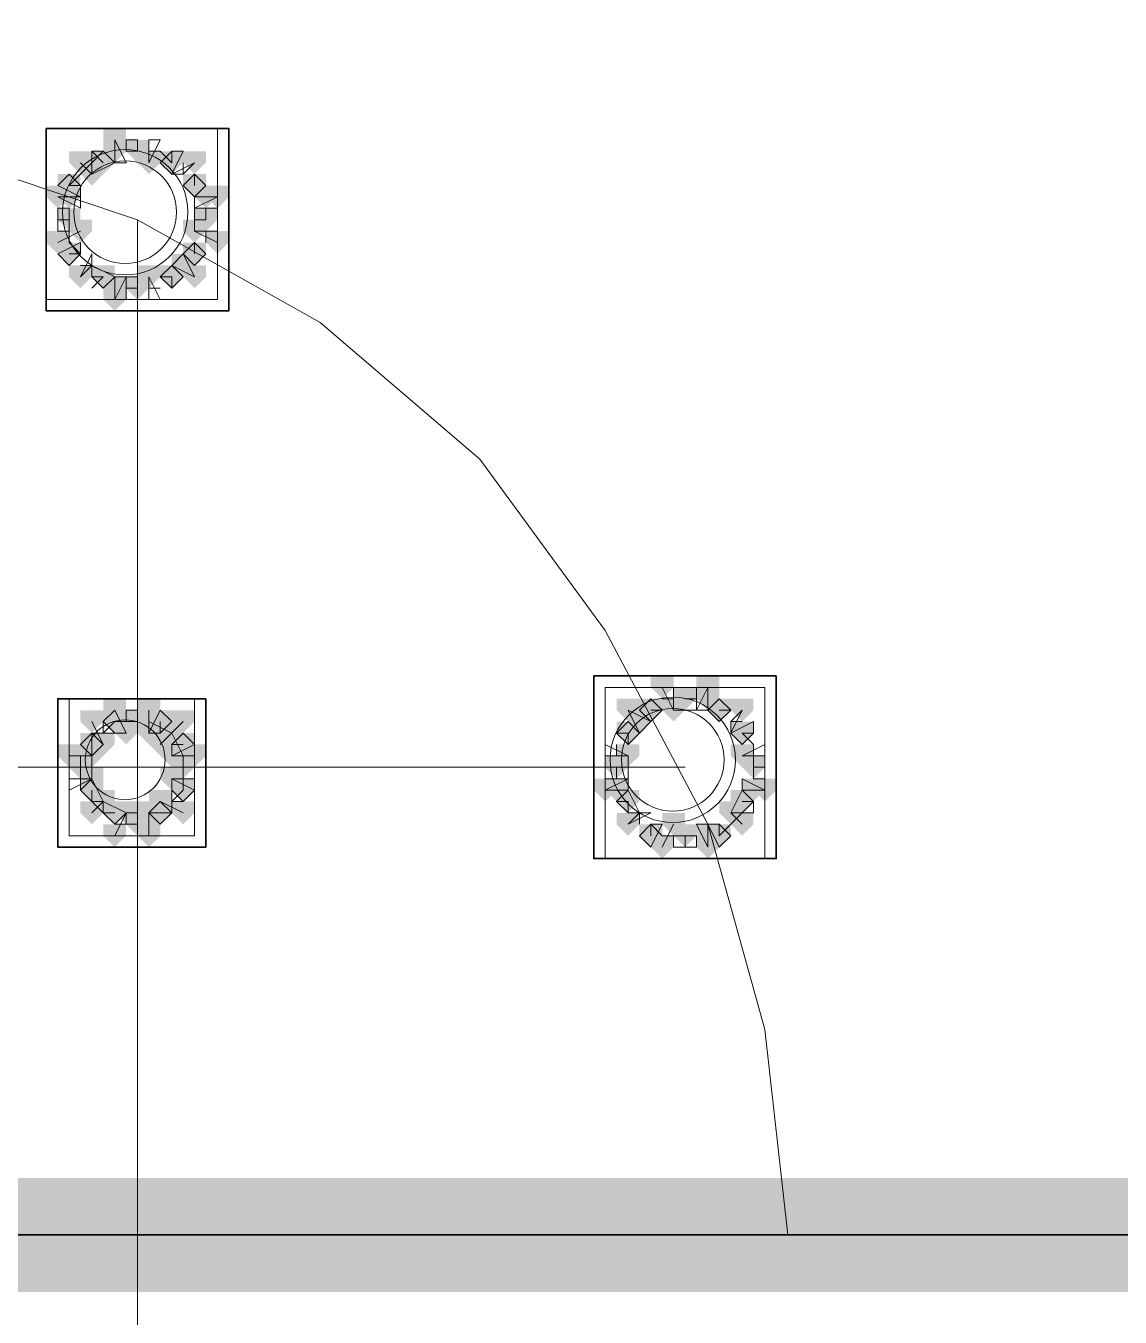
# Model space of a CAD drawing. Header units: millimetres. Extents: x 2315 to 4619, y 1334 to 1897.
# Drawn here: x 3753.95 to 3759.81, y 1541.26 to 1548.17 of the extents above; entities that cross this region are included whole.
import ezdxf

# ---------------------------------------------------------------- set-up
doc = ezdxf.new("R2010")
doc.units = ezdxf.units.MM
for name, color, linetype, true_color in [('PDF_10', 7, 'Continuous', 0x00b85c), ('PDF_AXIS', 7, 'Continuous', 0x00b85c), ('PDF_柱构件', 7, 'Continuous', 0x00b85c), ('PDF_转运站初步方案', 7, 'Continuous', 0x00b85c)]:
    doc.layers.add(name, color=color, linetype=linetype, true_color=true_color)
doc.layers.add('PDF_中心线层', color=1, linetype='Continuous')
doc.layers.add('PDF_粗实线层', color=7, linetype='Continuous')

msp = doc.modelspace()

# ---------------------------------------------------------------- hatches: boundary and pattern name
at = {"layer": 'PDF_10', "transparency": 33554559}
for points in [[(3754.544, 1547.5601), (3754.483, 1547.5601), (3754.483, 1547.499), (3754.544, 1547.4379), (3754.6051, 1547.499), (3754.6051, 1547.5601)], [(3754.544, 1547.5601), (3754.483, 1547.5601), (3754.483, 1547.499), (3754.544, 1547.4379), (3754.6051, 1547.499), (3754.6051, 1547.5601)], [(3754.3608, 1547.499), (3754.2997, 1547.499), (3754.2997, 1547.4379), (3754.3608, 1547.3768), (3754.4219, 1547.4379), (3754.4219, 1547.499)], [(3754.3608, 1547.499), (3754.2997, 1547.499), (3754.2997, 1547.4379), (3754.3608, 1547.3768), (3754.4219, 1547.4379), (3754.4219, 1547.499)], [(3754.7273, 1547.499), (3754.6662, 1547.499), (3754.6662, 1547.4379), (3754.7273, 1547.3768), (3754.7884, 1547.4379), (3754.7884, 1547.499)], [(3754.7273, 1547.499), (3754.6662, 1547.499), (3754.6662, 1547.4379), (3754.7273, 1547.3768), (3754.7884, 1547.4379), (3754.7884, 1547.499)], [(3754.1776, 1547.3768), (3754.1165, 1547.3768), (3754.1165, 1547.3157), (3754.1776, 1547.2547), (3754.2386, 1547.3157), (3754.2386, 1547.3768)], [(3754.1776, 1547.3768), (3754.1165, 1547.3768), (3754.1165, 1547.3157), (3754.1776, 1547.2547), (3754.2386, 1547.3157), (3754.2386, 1547.3768)], [(3754.8494, 1547.3768), (3754.7884, 1547.3768), (3754.7884, 1547.3157), (3754.8494, 1547.2547), (3754.9105, 1547.3157), (3754.9105, 1547.3768)], [(3754.8494, 1547.3768), (3754.7884, 1547.3768), (3754.7884, 1547.3157), (3754.8494, 1547.2547), (3754.9105, 1547.3157), (3754.9105, 1547.3768)], [(3754.8494, 1547.3768), (3754.7884, 1547.3768), (3754.7884, 1547.3157), (3754.8494, 1547.2547), (3754.9105, 1547.3157), (3754.9105, 1547.3768)], [(3754.1776, 1547.1936), (3754.1165, 1547.1936), (3754.1165, 1547.1325), (3754.1776, 1547.0714), (3754.2386, 1547.1325), (3754.2386, 1547.1936)], [(3754.1776, 1547.1936), (3754.1165, 1547.1936), (3754.1165, 1547.1325), (3754.1776, 1547.0714), (3754.2386, 1547.1325), (3754.2386, 1547.1936)], [(3754.9105, 1547.1936), (3754.8494, 1547.1936), (3754.8494, 1547.1325), (3754.9105, 1547.0714), (3754.9716, 1547.1325), (3754.9716, 1547.1936)], [(3754.9105, 1547.1936), (3754.8494, 1547.1936), (3754.8494, 1547.1325), (3754.9105, 1547.0714), (3754.9716, 1547.1325), (3754.9716, 1547.1936)], [(3754.1776, 1547.0103), (3754.1165, 1547.0103), (3754.1165, 1546.9493), (3754.1776, 1546.8882), (3754.2386, 1546.9493), (3754.2386, 1547.0103)], [(3754.1776, 1547.0103), (3754.1165, 1547.0103), (3754.1165, 1546.9493), (3754.1776, 1546.8882), (3754.2386, 1546.9493), (3754.2386, 1547.0103)], [(3754.8494, 1547.0103), (3754.7884, 1547.0103), (3754.7884, 1546.9493), (3754.8494, 1546.8882), (3754.9105, 1546.9493), (3754.9105, 1547.0103)], [(3754.8494, 1547.0103), (3754.7884, 1547.0103), (3754.7884, 1546.9493), (3754.8494, 1546.8882), (3754.9105, 1546.9493), (3754.9105, 1547.0103)], [(3754.8494, 1547.0103), (3754.7884, 1547.0103), (3754.7884, 1546.9493), (3754.8494, 1546.8882), (3754.9105, 1546.9493), (3754.9105, 1547.0103)], [(3754.3608, 1546.8882), (3754.2997, 1546.8882), (3754.2997, 1546.8271), (3754.3608, 1546.766), (3754.4219, 1546.8271), (3754.4219, 1546.8882)], [(3754.3608, 1546.8882), (3754.2997, 1546.8882), (3754.2997, 1546.8271), (3754.3608, 1546.766), (3754.4219, 1546.8271), (3754.4219, 1546.8882)], [(3754.7273, 1546.8882), (3754.6662, 1546.8882), (3754.6662, 1546.8271), (3754.7273, 1546.766), (3754.7884, 1546.8271), (3754.7884, 1546.8882)], [(3754.7273, 1546.8882), (3754.6662, 1546.8882), (3754.6662, 1546.8271), (3754.7273, 1546.766), (3754.7884, 1546.8271), (3754.7884, 1546.8882)], [(3754.544, 1546.8271), (3754.483, 1546.8271), (3754.483, 1546.766), (3754.544, 1546.7049), (3754.6051, 1546.766), (3754.6051, 1546.8271)], [(3754.544, 1546.8271), (3754.483, 1546.8271), (3754.483, 1546.766), (3754.544, 1546.7049), (3754.6051, 1546.766), (3754.6051, 1546.8271)], [(3754.544, 1546.8271), (3754.483, 1546.8271), (3754.483, 1546.766), (3754.544, 1546.7049), (3754.6051, 1546.766), (3754.6051, 1546.8271)], [(3757.4759, 1544.6282), (3757.4149, 1544.6282), (3757.4149, 1544.5671), (3757.4759, 1544.506), (3757.537, 1544.5671), (3757.537, 1544.6282)], [(3757.4759, 1544.6282), (3757.4149, 1544.6282), (3757.4149, 1544.5671), (3757.4759, 1544.506), (3757.537, 1544.5671), (3757.537, 1544.6282)], [(3757.4759, 1544.6282), (3757.4149, 1544.6282), (3757.4149, 1544.5671), (3757.4759, 1544.506), (3757.537, 1544.5671), (3757.537, 1544.6282)], [(3757.2927, 1544.5671), (3757.2316, 1544.5671), (3757.2316, 1544.506), (3757.2927, 1544.4449), (3757.3538, 1544.506), (3757.3538, 1544.5671)], [(3757.2927, 1544.5671), (3757.2316, 1544.5671), (3757.2316, 1544.506), (3757.2927, 1544.4449), (3757.3538, 1544.506), (3757.3538, 1544.5671)], [(3757.2927, 1544.5671), (3757.2316, 1544.5671), (3757.2316, 1544.506), (3757.2927, 1544.4449), (3757.3538, 1544.506), (3757.3538, 1544.5671)], [(3757.6592, 1544.5671), (3757.5981, 1544.5671), (3757.5981, 1544.506), (3757.6592, 1544.4449), (3757.7203, 1544.506), (3757.7203, 1544.5671)], [(3757.6592, 1544.5671), (3757.5981, 1544.5671), (3757.5981, 1544.506), (3757.6592, 1544.4449), (3757.7203, 1544.506), (3757.7203, 1544.5671)], [(3757.6592, 1544.5671), (3757.5981, 1544.5671), (3757.5981, 1544.506), (3757.6592, 1544.4449), (3757.7203, 1544.506), (3757.7203, 1544.5671)], [(3754.4219, 1544.506), (3754.3608, 1544.506), (3754.3608, 1544.4449), (3754.4219, 1544.3839), (3754.483, 1544.4449), (3754.483, 1544.506)], [(3754.4219, 1544.506), (3754.3608, 1544.506), (3754.3608, 1544.4449), (3754.4219, 1544.3839), (3754.483, 1544.4449), (3754.483, 1544.506)], [(3754.544, 1544.506), (3754.483, 1544.506), (3754.483, 1544.4449), (3754.544, 1544.3839), (3754.6051, 1544.4449), (3754.6051, 1544.506)], [(3754.544, 1544.506), (3754.483, 1544.506), (3754.483, 1544.4449), (3754.544, 1544.3839), (3754.6051, 1544.4449), (3754.6051, 1544.506)], [(3754.6662, 1544.506), (3754.6051, 1544.506), (3754.6051, 1544.4449), (3754.6662, 1544.3839), (3754.7273, 1544.4449), (3754.7273, 1544.506)], [(3754.6662, 1544.506), (3754.6051, 1544.506), (3754.6051, 1544.4449), (3754.6662, 1544.3839), (3754.7273, 1544.4449), (3754.7273, 1544.506)], [(3757.1705, 1544.4449), (3757.1094, 1544.4449), (3757.1094, 1544.3839), (3757.1705, 1544.3228), (3757.2316, 1544.3839), (3757.2316, 1544.4449)], [(3757.1705, 1544.4449), (3757.1094, 1544.4449), (3757.1094, 1544.3839), (3757.1705, 1544.3228), (3757.2316, 1544.3839), (3757.2316, 1544.4449)], [(3757.7813, 1544.4449), (3757.7203, 1544.4449), (3757.7203, 1544.3839), (3757.7813, 1544.3228), (3757.8424, 1544.3839), (3757.8424, 1544.4449)], [(3757.7813, 1544.4449), (3757.7203, 1544.4449), (3757.7203, 1544.3839), (3757.7813, 1544.3228), (3757.8424, 1544.3839), (3757.8424, 1544.4449)], [(3754.2997, 1544.3839), (3754.2386, 1544.3839), (3754.2386, 1544.3228), (3754.2997, 1544.2617), (3754.3608, 1544.3228), (3754.3608, 1544.3839)], [(3754.2997, 1544.3839), (3754.2386, 1544.3839), (3754.2386, 1544.3228), (3754.2997, 1544.2617), (3754.3608, 1544.3228), (3754.3608, 1544.3839)], [(3754.2997, 1544.3839), (3754.2386, 1544.3839), (3754.2386, 1544.3228), (3754.2997, 1544.2617), (3754.3608, 1544.3228), (3754.3608, 1544.3839)], [(3754.7884, 1544.3839), (3754.7273, 1544.3839), (3754.7273, 1544.3228), (3754.7884, 1544.2617), (3754.8494, 1544.3228), (3754.8494, 1544.3839)], [(3754.7884, 1544.3839), (3754.7273, 1544.3839), (3754.7273, 1544.3228), (3754.7884, 1544.2617), (3754.8494, 1544.3228), (3754.8494, 1544.3839)], [(3754.2386, 1544.2617), (3754.1776, 1544.2617), (3754.1776, 1544.2006), (3754.2386, 1544.1395), (3754.2997, 1544.2006), (3754.2997, 1544.2617)], [(3754.2386, 1544.2617), (3754.1776, 1544.2617), (3754.1776, 1544.2006), (3754.2386, 1544.1395), (3754.2997, 1544.2006), (3754.2997, 1544.2617)], [(3754.7884, 1544.2617), (3754.7273, 1544.2617), (3754.7273, 1544.2006), (3754.7884, 1544.1395), (3754.8494, 1544.2006), (3754.8494, 1544.2617)], [(3754.7884, 1544.2617), (3754.7273, 1544.2617), (3754.7273, 1544.2006), (3754.7884, 1544.1395), (3754.8494, 1544.2006), (3754.8494, 1544.2617)], [(3757.1094, 1544.2617), (3757.0484, 1544.2617), (3757.0484, 1544.2006), (3757.1094, 1544.1395), (3757.1705, 1544.2006), (3757.1705, 1544.2617)], [(3757.1094, 1544.2617), (3757.0484, 1544.2617), (3757.0484, 1544.2006), (3757.1094, 1544.1395), (3757.1705, 1544.2006), (3757.1705, 1544.2617)], [(3757.1094, 1544.2617), (3757.0484, 1544.2617), (3757.0484, 1544.2006), (3757.1094, 1544.1395), (3757.1705, 1544.2006), (3757.1705, 1544.2617)], [(3757.8424, 1544.2617), (3757.7813, 1544.2617), (3757.7813, 1544.2006), (3757.8424, 1544.1395), (3757.9035, 1544.2006), (3757.9035, 1544.2617)], [(3757.8424, 1544.2617), (3757.7813, 1544.2617), (3757.7813, 1544.2006), (3757.8424, 1544.1395), (3757.9035, 1544.2006), (3757.9035, 1544.2617)], [(3754.2997, 1544.1395), (3754.2386, 1544.1395), (3754.2386, 1544.0784), (3754.2997, 1544.0174), (3754.3608, 1544.0784), (3754.3608, 1544.1395)], [(3754.2997, 1544.1395), (3754.2386, 1544.1395), (3754.2386, 1544.0784), (3754.2997, 1544.0174), (3754.3608, 1544.0784), (3754.3608, 1544.1395)], [(3754.7884, 1544.1395), (3754.7273, 1544.1395), (3754.7273, 1544.0784), (3754.7884, 1544.0174), (3754.8494, 1544.0784), (3754.8494, 1544.1395)], [(3754.7884, 1544.1395), (3754.7273, 1544.1395), (3754.7273, 1544.0784), (3754.7884, 1544.0174), (3754.8494, 1544.0784), (3754.8494, 1544.1395)], [(3757.1705, 1544.0784), (3757.1094, 1544.0784), (3757.1094, 1544.0174), (3757.1705, 1543.9563), (3757.2316, 1544.0174), (3757.2316, 1544.0784)], [(3757.1705, 1544.0784), (3757.1094, 1544.0784), (3757.1094, 1544.0174), (3757.1705, 1543.9563), (3757.2316, 1544.0174), (3757.2316, 1544.0784)], [(3757.7813, 1544.0784), (3757.7203, 1544.0784), (3757.7203, 1544.0174), (3757.7813, 1543.9563), (3757.8424, 1544.0174), (3757.8424, 1544.0784)], [(3757.7813, 1544.0784), (3757.7203, 1544.0784), (3757.7203, 1544.0174), (3757.7813, 1543.9563), (3757.8424, 1544.0174), (3757.8424, 1544.0784)], [(3754.4219, 1544.0174), (3754.3608, 1544.0174), (3754.3608, 1543.9563), (3754.4219, 1543.8952), (3754.483, 1543.9563), (3754.483, 1544.0174)], [(3754.4219, 1544.0174), (3754.3608, 1544.0174), (3754.3608, 1543.9563), (3754.4219, 1543.8952), (3754.483, 1543.9563), (3754.483, 1544.0174)], [(3754.6662, 1544.0174), (3754.6051, 1544.0174), (3754.6051, 1543.9563), (3754.6662, 1543.8952), (3754.7273, 1543.9563), (3754.7273, 1544.0174)], [(3754.6662, 1544.0174), (3754.6051, 1544.0174), (3754.6051, 1543.9563), (3754.6662, 1543.8952), (3754.7273, 1543.9563), (3754.7273, 1544.0174)], [(3754.6662, 1544.0174), (3754.6051, 1544.0174), (3754.6051, 1543.9563), (3754.6662, 1543.8952), (3754.7273, 1543.9563), (3754.7273, 1544.0174)], [(3754.544, 1543.9563), (3754.483, 1543.9563), (3754.483, 1543.8952), (3754.544, 1543.8341), (3754.6051, 1543.8952), (3754.6051, 1543.9563)], [(3754.544, 1543.9563), (3754.483, 1543.9563), (3754.483, 1543.8952), (3754.544, 1543.8341), (3754.6051, 1543.8952), (3754.6051, 1543.9563)], [(3757.2927, 1543.8952), (3757.2316, 1543.8952), (3757.2316, 1543.8341), (3757.2927, 1543.773), (3757.3538, 1543.8341), (3757.3538, 1543.8952)], [(3757.2927, 1543.8952), (3757.2316, 1543.8952), (3757.2316, 1543.8341), (3757.2927, 1543.773), (3757.3538, 1543.8341), (3757.3538, 1543.8952)], [(3757.4759, 1543.8952), (3757.4149, 1543.8952), (3757.4149, 1543.8341), (3757.4759, 1543.773), (3757.537, 1543.8341), (3757.537, 1543.8952)], [(3757.4759, 1543.8952), (3757.4149, 1543.8952), (3757.4149, 1543.8341), (3757.4759, 1543.773), (3757.537, 1543.8341), (3757.537, 1543.8952)], [(3757.6592, 1543.8952), (3757.5981, 1543.8952), (3757.5981, 1543.8341), (3757.6592, 1543.773), (3757.7203, 1543.8341), (3757.7203, 1543.8952)], [(3757.6592, 1543.8952), (3757.5981, 1543.8952), (3757.5981, 1543.8341), (3757.6592, 1543.773), (3757.7203, 1543.8341), (3757.7203, 1543.8952)]]:
    msp.add_hatch(color=6, dxfattribs=at).paths.add_polyline_path(points)
at = {"layer": 'PDF_柱构件', "transparency": 33554559}
for points in [[(3754.4219, 1547.6211), (3754.3608, 1547.6211), (3754.3608, 1547.5601), (3754.4219, 1547.499), (3754.483, 1547.5601), (3754.483, 1547.6211)], [(3754.4219, 1547.5601), (3754.3608, 1547.5601), (3754.3608, 1547.499), (3754.4219, 1547.4379), (3754.483, 1547.499), (3754.483, 1547.5601)], [(3754.2386, 1547.499), (3754.1776, 1547.499), (3754.1776, 1547.4379), (3754.2386, 1547.3768), (3754.2997, 1547.4379), (3754.2997, 1547.499)], [(3754.2997, 1547.4379), (3754.2386, 1547.4379), (3754.2386, 1547.3768), (3754.2997, 1547.3157), (3754.3608, 1547.3768), (3754.3608, 1547.4379)], [(3754.6051, 1547.499), (3754.544, 1547.499), (3754.544, 1547.4379), (3754.6051, 1547.3768), (3754.6662, 1547.4379), (3754.6662, 1547.499)], [(3754.8494, 1547.499), (3754.7884, 1547.499), (3754.7884, 1547.4379), (3754.8494, 1547.3768), (3754.9105, 1547.4379), (3754.9105, 1547.499)], [(3754.1165, 1547.3157), (3754.0554, 1547.3157), (3754.0554, 1547.2547), (3754.1165, 1547.1936), (3754.1776, 1547.2547), (3754.1776, 1547.3157)], [(3754.1776, 1547.3157), (3754.1165, 1547.3157), (3754.1165, 1547.2547), (3754.1776, 1547.1936), (3754.2386, 1547.2547), (3754.2386, 1547.3157)], [(3754.9105, 1547.3157), (3754.8494, 1547.3157), (3754.8494, 1547.2547), (3754.9105, 1547.1936), (3754.9716, 1547.2547), (3754.9716, 1547.3157)], [(3754.9716, 1547.3157), (3754.9105, 1547.3157), (3754.9105, 1547.2547), (3754.9716, 1547.1936), (3755.0327, 1547.2547), (3755.0327, 1547.3157)], [(3754.2386, 1547.1325), (3754.1776, 1547.1325), (3754.1776, 1547.0714), (3754.2386, 1547.0103), (3754.2997, 1547.0714), (3754.2997, 1547.1325)], [(3754.8494, 1547.1325), (3754.7884, 1547.1325), (3754.7884, 1547.0714), (3754.8494, 1547.0103), (3754.9105, 1547.0714), (3754.9105, 1547.1325)], [(3754.1165, 1547.0714), (3754.0554, 1547.0714), (3754.0554, 1547.0103), (3754.1165, 1546.9493), (3754.1776, 1547.0103), (3754.1776, 1547.0714)], [(3754.9716, 1547.0714), (3754.9105, 1547.0714), (3754.9105, 1547.0103), (3754.9716, 1546.9493), (3755.0327, 1547.0103), (3755.0327, 1547.0714)], [(3754.2386, 1546.8882), (3754.1776, 1546.8882), (3754.1776, 1546.8271), (3754.2386, 1546.766), (3754.2997, 1546.8271), (3754.2997, 1546.8882)], [(3754.6051, 1546.8882), (3754.544, 1546.8882), (3754.544, 1546.8271), (3754.6051, 1546.766), (3754.6662, 1546.8271), (3754.6662, 1546.8882)], [(3754.7884, 1546.9493), (3754.7273, 1546.9493), (3754.7273, 1546.8882), (3754.7884, 1546.8271), (3754.8494, 1546.8882), (3754.8494, 1546.9493)], [(3754.8494, 1546.8882), (3754.7884, 1546.8882), (3754.7884, 1546.8271), (3754.8494, 1546.766), (3754.9105, 1546.8271), (3754.9105, 1546.8882)], [(3754.4219, 1546.8271), (3754.3608, 1546.8271), (3754.3608, 1546.766), (3754.4219, 1546.7049), (3754.483, 1546.766), (3754.483, 1546.8271)], [(3754.4219, 1546.766), (3754.3608, 1546.766), (3754.3608, 1546.7049), (3754.4219, 1546.6439), (3754.483, 1546.7049), (3754.483, 1546.766)], [(3757.3538, 1544.6893), (3757.2927, 1544.6893), (3757.2927, 1544.6282), (3757.3538, 1544.5671), (3757.4149, 1544.6282), (3757.4149, 1544.6893)], [(3757.5981, 1544.6893), (3757.537, 1544.6893), (3757.537, 1544.6282), (3757.5981, 1544.5671), (3757.6592, 1544.6282), (3757.6592, 1544.6893)], [(3757.5981, 1544.6282), (3757.537, 1544.6282), (3757.537, 1544.5671), (3757.5981, 1544.506), (3757.6592, 1544.5671), (3757.6592, 1544.6282)], [(3754.4219, 1544.5671), (3754.3608, 1544.5671), (3754.3608, 1544.506), (3754.4219, 1544.4449), (3754.483, 1544.506), (3754.483, 1544.5671)], [(3754.6051, 1544.5671), (3754.544, 1544.5671), (3754.544, 1544.506), (3754.6051, 1544.4449), (3754.6662, 1544.506), (3754.6662, 1544.5671)], [(3757.1705, 1544.5671), (3757.1094, 1544.5671), (3757.1094, 1544.506), (3757.1705, 1544.4449), (3757.2316, 1544.506), (3757.2316, 1544.5671)], [(3757.4149, 1544.5671), (3757.3538, 1544.5671), (3757.3538, 1544.506), (3757.4149, 1544.4449), (3757.4759, 1544.506), (3757.4759, 1544.5671)], [(3757.7813, 1544.5671), (3757.7203, 1544.5671), (3757.7203, 1544.506), (3757.7813, 1544.4449), (3757.8424, 1544.506), (3757.8424, 1544.5671)], [(3754.2997, 1544.506), (3754.2386, 1544.506), (3754.2386, 1544.4449), (3754.2997, 1544.3839), (3754.3608, 1544.4449), (3754.3608, 1544.506)], [(3754.6051, 1544.506), (3754.544, 1544.506), (3754.544, 1544.4449), (3754.6051, 1544.3839), (3754.6662, 1544.4449), (3754.6662, 1544.506)], [(3754.7884, 1544.506), (3754.7273, 1544.506), (3754.7273, 1544.4449), (3754.7884, 1544.3839), (3754.8494, 1544.4449), (3754.8494, 1544.506)], [(3757.2316, 1544.506), (3757.1705, 1544.506), (3757.1705, 1544.4449), (3757.2316, 1544.3839), (3757.2927, 1544.4449), (3757.2927, 1544.506)], [(3754.483, 1544.4449), (3754.4219, 1544.4449), (3754.4219, 1544.3839), (3754.483, 1544.3228), (3754.544, 1544.3839), (3754.544, 1544.4449)], [(3754.6051, 1544.4449), (3754.544, 1544.4449), (3754.544, 1544.3839), (3754.6051, 1544.3228), (3754.6662, 1544.3839), (3754.6662, 1544.4449)], [(3754.7273, 1544.4449), (3754.6662, 1544.4449), (3754.6662, 1544.3839), (3754.7273, 1544.3228), (3754.7884, 1544.3839), (3754.7884, 1544.4449)], [(3754.3608, 1544.3839), (3754.2997, 1544.3839), (3754.2997, 1544.3228), (3754.3608, 1544.2617), (3754.4219, 1544.3228), (3754.4219, 1544.3839)], [(3754.6662, 1544.3839), (3754.6051, 1544.3839), (3754.6051, 1544.3228), (3754.6662, 1544.2617), (3754.7273, 1544.3228), (3754.7273, 1544.3839)], [(3754.1776, 1544.3228), (3754.1165, 1544.3228), (3754.1165, 1544.2617), (3754.1776, 1544.2006), (3754.2386, 1544.2617), (3754.2386, 1544.3228)], [(3754.2386, 1544.3228), (3754.1776, 1544.3228), (3754.1776, 1544.2617), (3754.2386, 1544.2006), (3754.2997, 1544.2617), (3754.2997, 1544.3228)], [(3754.2997, 1544.3228), (3754.2386, 1544.3228), (3754.2386, 1544.2617), (3754.2997, 1544.2006), (3754.3608, 1544.2617), (3754.3608, 1544.3228)], [(3754.7273, 1544.3228), (3754.6662, 1544.3228), (3754.6662, 1544.2617), (3754.7273, 1544.2006), (3754.7884, 1544.2617), (3754.7884, 1544.3228)], [(3754.7884, 1544.3228), (3754.7273, 1544.3228), (3754.7273, 1544.2617), (3754.7884, 1544.2006), (3754.8494, 1544.2617), (3754.8494, 1544.3228)], [(3754.8494, 1544.3228), (3754.7884, 1544.3228), (3754.7884, 1544.2617), (3754.8494, 1544.2006), (3754.9105, 1544.2617), (3754.9105, 1544.3228)], [(3757.1705, 1544.3228), (3757.1094, 1544.3228), (3757.1094, 1544.2617), (3757.1705, 1544.2006), (3757.2316, 1544.2617), (3757.2316, 1544.3228)], [(3757.7813, 1544.3228), (3757.7203, 1544.3228), (3757.7203, 1544.2617), (3757.7813, 1544.2006), (3757.8424, 1544.2617), (3757.8424, 1544.3228)], [(3754.2997, 1544.2006), (3754.2386, 1544.2006), (3754.2386, 1544.1395), (3754.2997, 1544.0784), (3754.3608, 1544.1395), (3754.3608, 1544.2006)], [(3754.7273, 1544.2006), (3754.6662, 1544.2006), (3754.6662, 1544.1395), (3754.7273, 1544.0784), (3754.7884, 1544.1395), (3754.7884, 1544.2006)], [(3757.0484, 1544.1395), (3756.9873, 1544.1395), (3756.9873, 1544.0784), (3757.0484, 1544.0174), (3757.1094, 1544.0784), (3757.1094, 1544.1395)], [(3757.1094, 1544.1395), (3757.0484, 1544.1395), (3757.0484, 1544.0784), (3757.1094, 1544.0174), (3757.1705, 1544.0784), (3757.1705, 1544.1395)], [(3757.8424, 1544.1395), (3757.7813, 1544.1395), (3757.7813, 1544.0784), (3757.8424, 1544.0174), (3757.9035, 1544.0784), (3757.9035, 1544.1395)], [(3757.9035, 1544.1395), (3757.8424, 1544.1395), (3757.8424, 1544.0784), (3757.9035, 1544.0174), (3757.9646, 1544.0784), (3757.9646, 1544.1395)], [(3754.3608, 1544.0784), (3754.2997, 1544.0784), (3754.2997, 1544.0174), (3754.3608, 1543.9563), (3754.4219, 1544.0174), (3754.4219, 1544.0784)], [(3754.6662, 1544.0784), (3754.6051, 1544.0784), (3754.6051, 1544.0174), (3754.6662, 1543.9563), (3754.7273, 1544.0174), (3754.7273, 1544.0784)], [(3754.2997, 1544.0174), (3754.2386, 1544.0174), (3754.2386, 1543.9563), (3754.2997, 1543.8952), (3754.3608, 1543.9563), (3754.3608, 1544.0174)], [(3754.483, 1544.0174), (3754.4219, 1544.0174), (3754.4219, 1543.9563), (3754.483, 1543.8952), (3754.544, 1543.9563), (3754.544, 1544.0174)], [(3754.6051, 1544.0174), (3754.544, 1544.0174), (3754.544, 1543.9563), (3754.6051, 1543.8952), (3754.6662, 1543.9563), (3754.6662, 1544.0174)], [(3754.7884, 1544.0174), (3754.7273, 1544.0174), (3754.7273, 1543.9563), (3754.7884, 1543.8952), (3754.8494, 1543.9563), (3754.8494, 1544.0174)], [(3757.7203, 1544.0174), (3757.6592, 1544.0174), (3757.6592, 1543.9563), (3757.7203, 1543.8952), (3757.7813, 1543.9563), (3757.7813, 1544.0174)], [(3754.6051, 1543.9563), (3754.544, 1543.9563), (3754.544, 1543.8952), (3754.6051, 1543.8341), (3754.6662, 1543.8952), (3754.6662, 1543.9563)], [(3757.1705, 1543.9563), (3757.1094, 1543.9563), (3757.1094, 1543.8952), (3757.1705, 1543.8341), (3757.2316, 1543.8952), (3757.2316, 1543.9563)], [(3757.4149, 1543.9563), (3757.3538, 1543.9563), (3757.3538, 1543.8952), (3757.4149, 1543.8341), (3757.4759, 1543.8952), (3757.4759, 1543.9563)], [(3757.7813, 1543.9563), (3757.7203, 1543.9563), (3757.7203, 1543.8952), (3757.7813, 1543.8341), (3757.8424, 1543.8952), (3757.8424, 1543.9563)], [(3754.4219, 1543.8952), (3754.3608, 1543.8952), (3754.3608, 1543.8341), (3754.4219, 1543.773), (3754.483, 1543.8341), (3754.483, 1543.8952)], [(3754.6051, 1543.8952), (3754.544, 1543.8952), (3754.544, 1543.8341), (3754.6051, 1543.773), (3754.6662, 1543.8341), (3754.6662, 1543.8952)], [(3757.5981, 1543.8952), (3757.537, 1543.8952), (3757.537, 1543.8341), (3757.5981, 1543.773), (3757.6592, 1543.8341), (3757.6592, 1543.8952)], [(3757.3538, 1543.8341), (3757.2927, 1543.8341), (3757.2927, 1543.773), (3757.3538, 1543.712), (3757.4149, 1543.773), (3757.4149, 1543.8341)], [(3757.5981, 1543.8341), (3757.537, 1543.8341), (3757.537, 1543.773), (3757.5981, 1543.712), (3757.6592, 1543.773), (3757.6592, 1543.8341)]]:
    msp.add_hatch(color=6, dxfattribs=at).paths.add_polyline_path(points)
at = {"layer": 'PDF_粗实线层', "transparency": 33554559}
msp.add_hatch(color=256, dxfattribs=at).paths.add_polyline_path([(3766.3327, 1554.7066), (3765.7219, 1554.7066), (3765.7219, 1542.0017), (3710.3213, 1542.0017), (3710.3213, 1554.7066), (3709.7105, 1554.7066), (3709.7105, 1541.3909), (3766.3327, 1541.3909)])
at = {"layer": 'PDF_转运站初步方案', "transparency": 33554559}
for points in [[(3754.544, 1547.5601), (3754.483, 1547.5601), (3754.483, 1547.499), (3754.544, 1547.4379), (3754.6051, 1547.499), (3754.6051, 1547.5601)], [(3754.544, 1547.5601), (3754.483, 1547.5601), (3754.483, 1547.499), (3754.544, 1547.4379), (3754.6051, 1547.499), (3754.6051, 1547.5601)], [(3754.3608, 1547.499), (3754.2997, 1547.499), (3754.2997, 1547.4379), (3754.3608, 1547.3768), (3754.4219, 1547.4379), (3754.4219, 1547.499)], [(3754.3608, 1547.499), (3754.2997, 1547.499), (3754.2997, 1547.4379), (3754.3608, 1547.3768), (3754.4219, 1547.4379), (3754.4219, 1547.499)], [(3754.7273, 1547.499), (3754.6662, 1547.499), (3754.6662, 1547.4379), (3754.7273, 1547.3768), (3754.7884, 1547.4379), (3754.7884, 1547.499)], [(3754.7273, 1547.499), (3754.6662, 1547.499), (3754.6662, 1547.4379), (3754.7273, 1547.3768), (3754.7884, 1547.4379), (3754.7884, 1547.499)], [(3754.1776, 1547.3768), (3754.1165, 1547.3768), (3754.1165, 1547.3157), (3754.1776, 1547.2547), (3754.2386, 1547.3157), (3754.2386, 1547.3768)], [(3754.1776, 1547.3768), (3754.1165, 1547.3768), (3754.1165, 1547.3157), (3754.1776, 1547.2547), (3754.2386, 1547.3157), (3754.2386, 1547.3768)], [(3754.8494, 1547.3768), (3754.7884, 1547.3768), (3754.7884, 1547.3157), (3754.8494, 1547.2547), (3754.9105, 1547.3157), (3754.9105, 1547.3768)], [(3754.8494, 1547.3768), (3754.7884, 1547.3768), (3754.7884, 1547.3157), (3754.8494, 1547.2547), (3754.9105, 1547.3157), (3754.9105, 1547.3768)], [(3754.1776, 1547.1936), (3754.1165, 1547.1936), (3754.1165, 1547.1325), (3754.1776, 1547.0714), (3754.2386, 1547.1325), (3754.2386, 1547.1936)], [(3754.1776, 1547.1936), (3754.1165, 1547.1936), (3754.1165, 1547.1325), (3754.1776, 1547.0714), (3754.2386, 1547.1325), (3754.2386, 1547.1936)], [(3754.9105, 1547.1936), (3754.8494, 1547.1936), (3754.8494, 1547.1325), (3754.9105, 1547.0714), (3754.9716, 1547.1325), (3754.9716, 1547.1936)], [(3754.9105, 1547.1936), (3754.8494, 1547.1936), (3754.8494, 1547.1325), (3754.9105, 1547.0714), (3754.9716, 1547.1325), (3754.9716, 1547.1936)], [(3754.1776, 1547.0103), (3754.1165, 1547.0103), (3754.1165, 1546.9493), (3754.1776, 1546.8882), (3754.2386, 1546.9493), (3754.2386, 1547.0103)], [(3754.1776, 1547.0103), (3754.1165, 1547.0103), (3754.1165, 1546.9493), (3754.1776, 1546.8882), (3754.2386, 1546.9493), (3754.2386, 1547.0103)], [(3754.8494, 1547.0103), (3754.7884, 1547.0103), (3754.7884, 1546.9493), (3754.8494, 1546.8882), (3754.9105, 1546.9493), (3754.9105, 1547.0103)], [(3754.8494, 1547.0103), (3754.7884, 1547.0103), (3754.7884, 1546.9493), (3754.8494, 1546.8882), (3754.9105, 1546.9493), (3754.9105, 1547.0103)], [(3754.3608, 1546.8882), (3754.2997, 1546.8882), (3754.2997, 1546.8271), (3754.3608, 1546.766), (3754.4219, 1546.8271), (3754.4219, 1546.8882)], [(3754.3608, 1546.8882), (3754.2997, 1546.8882), (3754.2997, 1546.8271), (3754.3608, 1546.766), (3754.4219, 1546.8271), (3754.4219, 1546.8882)], [(3754.7273, 1546.8882), (3754.6662, 1546.8882), (3754.6662, 1546.8271), (3754.7273, 1546.766), (3754.7884, 1546.8271), (3754.7884, 1546.8882)], [(3754.7273, 1546.8882), (3754.6662, 1546.8882), (3754.6662, 1546.8271), (3754.7273, 1546.766), (3754.7884, 1546.8271), (3754.7884, 1546.8882)], [(3754.544, 1546.8271), (3754.483, 1546.8271), (3754.483, 1546.766), (3754.544, 1546.7049), (3754.6051, 1546.766), (3754.6051, 1546.8271)], [(3754.544, 1546.8271), (3754.483, 1546.8271), (3754.483, 1546.766), (3754.544, 1546.7049), (3754.6051, 1546.766), (3754.6051, 1546.8271)], [(3757.4759, 1544.6282), (3757.4149, 1544.6282), (3757.4149, 1544.5671), (3757.4759, 1544.506), (3757.537, 1544.5671), (3757.537, 1544.6282)], [(3757.4759, 1544.6282), (3757.4149, 1544.6282), (3757.4149, 1544.5671), (3757.4759, 1544.506), (3757.537, 1544.5671), (3757.537, 1544.6282)], [(3757.2927, 1544.5671), (3757.2316, 1544.5671), (3757.2316, 1544.506), (3757.2927, 1544.4449), (3757.3538, 1544.506), (3757.3538, 1544.5671)], [(3757.2927, 1544.5671), (3757.2316, 1544.5671), (3757.2316, 1544.506), (3757.2927, 1544.4449), (3757.3538, 1544.506), (3757.3538, 1544.5671)], [(3757.6592, 1544.5671), (3757.5981, 1544.5671), (3757.5981, 1544.506), (3757.6592, 1544.4449), (3757.7203, 1544.506), (3757.7203, 1544.5671)], [(3757.6592, 1544.5671), (3757.5981, 1544.5671), (3757.5981, 1544.506), (3757.6592, 1544.4449), (3757.7203, 1544.506), (3757.7203, 1544.5671)], [(3754.4219, 1544.506), (3754.3608, 1544.506), (3754.3608, 1544.4449), (3754.4219, 1544.3839), (3754.483, 1544.4449), (3754.483, 1544.506)], [(3754.4219, 1544.506), (3754.3608, 1544.506), (3754.3608, 1544.4449), (3754.4219, 1544.3839), (3754.483, 1544.4449), (3754.483, 1544.506)], [(3754.544, 1544.506), (3754.483, 1544.506), (3754.483, 1544.4449), (3754.544, 1544.3839), (3754.6051, 1544.4449), (3754.6051, 1544.506)], [(3754.544, 1544.506), (3754.483, 1544.506), (3754.483, 1544.4449), (3754.544, 1544.3839), (3754.6051, 1544.4449), (3754.6051, 1544.506)], [(3754.6662, 1544.506), (3754.6051, 1544.506), (3754.6051, 1544.4449), (3754.6662, 1544.3839), (3754.7273, 1544.4449), (3754.7273, 1544.506)], [(3754.6662, 1544.506), (3754.6051, 1544.506), (3754.6051, 1544.4449), (3754.6662, 1544.3839), (3754.7273, 1544.4449), (3754.7273, 1544.506)], [(3757.1705, 1544.4449), (3757.1094, 1544.4449), (3757.1094, 1544.3839), (3757.1705, 1544.3228), (3757.2316, 1544.3839), (3757.2316, 1544.4449)], [(3757.1705, 1544.4449), (3757.1094, 1544.4449), (3757.1094, 1544.3839), (3757.1705, 1544.3228), (3757.2316, 1544.3839), (3757.2316, 1544.4449)], [(3757.7813, 1544.4449), (3757.7203, 1544.4449), (3757.7203, 1544.3839), (3757.7813, 1544.3228), (3757.8424, 1544.3839), (3757.8424, 1544.4449)], [(3757.7813, 1544.4449), (3757.7203, 1544.4449), (3757.7203, 1544.3839), (3757.7813, 1544.3228), (3757.8424, 1544.3839), (3757.8424, 1544.4449)], [(3754.2997, 1544.3839), (3754.2386, 1544.3839), (3754.2386, 1544.3228), (3754.2997, 1544.2617), (3754.3608, 1544.3228), (3754.3608, 1544.3839)], [(3754.2997, 1544.3839), (3754.2386, 1544.3839), (3754.2386, 1544.3228), (3754.2997, 1544.2617), (3754.3608, 1544.3228), (3754.3608, 1544.3839)], [(3754.7884, 1544.3839), (3754.7273, 1544.3839), (3754.7273, 1544.3228), (3754.7884, 1544.2617), (3754.8494, 1544.3228), (3754.8494, 1544.3839)], [(3754.7884, 1544.3839), (3754.7273, 1544.3839), (3754.7273, 1544.3228), (3754.7884, 1544.2617), (3754.8494, 1544.3228), (3754.8494, 1544.3839)], [(3754.2386, 1544.2617), (3754.1776, 1544.2617), (3754.1776, 1544.2006), (3754.2386, 1544.1395), (3754.2997, 1544.2006), (3754.2997, 1544.2617)], [(3754.2386, 1544.2617), (3754.1776, 1544.2617), (3754.1776, 1544.2006), (3754.2386, 1544.1395), (3754.2997, 1544.2006), (3754.2997, 1544.2617)], [(3754.7884, 1544.2617), (3754.7273, 1544.2617), (3754.7273, 1544.2006), (3754.7884, 1544.1395), (3754.8494, 1544.2006), (3754.8494, 1544.2617)], [(3754.7884, 1544.2617), (3754.7273, 1544.2617), (3754.7273, 1544.2006), (3754.7884, 1544.1395), (3754.8494, 1544.2006), (3754.8494, 1544.2617)], [(3757.1094, 1544.2617), (3757.0484, 1544.2617), (3757.0484, 1544.2006), (3757.1094, 1544.1395), (3757.1705, 1544.2006), (3757.1705, 1544.2617)], [(3757.1094, 1544.2617), (3757.0484, 1544.2617), (3757.0484, 1544.2006), (3757.1094, 1544.1395), (3757.1705, 1544.2006), (3757.1705, 1544.2617)], [(3757.8424, 1544.2617), (3757.7813, 1544.2617), (3757.7813, 1544.2006), (3757.8424, 1544.1395), (3757.9035, 1544.2006), (3757.9035, 1544.2617)], [(3757.8424, 1544.2617), (3757.7813, 1544.2617), (3757.7813, 1544.2006), (3757.8424, 1544.1395), (3757.9035, 1544.2006), (3757.9035, 1544.2617)], [(3754.2997, 1544.1395), (3754.2386, 1544.1395), (3754.2386, 1544.0784), (3754.2997, 1544.0174), (3754.3608, 1544.0784), (3754.3608, 1544.1395)], [(3754.2997, 1544.1395), (3754.2386, 1544.1395), (3754.2386, 1544.0784), (3754.2997, 1544.0174), (3754.3608, 1544.0784), (3754.3608, 1544.1395)], [(3754.7884, 1544.1395), (3754.7273, 1544.1395), (3754.7273, 1544.0784), (3754.7884, 1544.0174), (3754.8494, 1544.0784), (3754.8494, 1544.1395)], [(3754.7884, 1544.1395), (3754.7273, 1544.1395), (3754.7273, 1544.0784), (3754.7884, 1544.0174), (3754.8494, 1544.0784), (3754.8494, 1544.1395)], [(3757.1705, 1544.0784), (3757.1094, 1544.0784), (3757.1094, 1544.0174), (3757.1705, 1543.9563), (3757.2316, 1544.0174), (3757.2316, 1544.0784)], [(3757.1705, 1544.0784), (3757.1094, 1544.0784), (3757.1094, 1544.0174), (3757.1705, 1543.9563), (3757.2316, 1544.0174), (3757.2316, 1544.0784)], [(3757.7813, 1544.0784), (3757.7203, 1544.0784), (3757.7203, 1544.0174), (3757.7813, 1543.9563), (3757.8424, 1544.0174), (3757.8424, 1544.0784)], [(3757.7813, 1544.0784), (3757.7203, 1544.0784), (3757.7203, 1544.0174), (3757.7813, 1543.9563), (3757.8424, 1544.0174), (3757.8424, 1544.0784)], [(3754.4219, 1544.0174), (3754.3608, 1544.0174), (3754.3608, 1543.9563), (3754.4219, 1543.8952), (3754.483, 1543.9563), (3754.483, 1544.0174)], [(3754.4219, 1544.0174), (3754.3608, 1544.0174), (3754.3608, 1543.9563), (3754.4219, 1543.8952), (3754.483, 1543.9563), (3754.483, 1544.0174)], [(3754.6662, 1544.0174), (3754.6051, 1544.0174), (3754.6051, 1543.9563), (3754.6662, 1543.8952), (3754.7273, 1543.9563), (3754.7273, 1544.0174)], [(3754.6662, 1544.0174), (3754.6051, 1544.0174), (3754.6051, 1543.9563), (3754.6662, 1543.8952), (3754.7273, 1543.9563), (3754.7273, 1544.0174)], [(3754.544, 1543.9563), (3754.483, 1543.9563), (3754.483, 1543.8952), (3754.544, 1543.8341), (3754.6051, 1543.8952), (3754.6051, 1543.9563)], [(3754.544, 1543.9563), (3754.483, 1543.9563), (3754.483, 1543.8952), (3754.544, 1543.8341), (3754.6051, 1543.8952), (3754.6051, 1543.9563)], [(3757.2927, 1543.8952), (3757.2316, 1543.8952), (3757.2316, 1543.8341), (3757.2927, 1543.773), (3757.3538, 1543.8341), (3757.3538, 1543.8952)], [(3757.2927, 1543.8952), (3757.2316, 1543.8952), (3757.2316, 1543.8341), (3757.2927, 1543.773), (3757.3538, 1543.8341), (3757.3538, 1543.8952)], [(3757.4759, 1543.8952), (3757.4149, 1543.8952), (3757.4149, 1543.8341), (3757.4759, 1543.773), (3757.537, 1543.8341), (3757.537, 1543.8952)], [(3757.4759, 1543.8952), (3757.4149, 1543.8952), (3757.4149, 1543.8341), (3757.4759, 1543.773), (3757.537, 1543.8341), (3757.537, 1543.8952)], [(3757.6592, 1543.8952), (3757.5981, 1543.8952), (3757.5981, 1543.8341), (3757.6592, 1543.773), (3757.7203, 1543.8341), (3757.7203, 1543.8952)], [(3757.6592, 1543.8952), (3757.5981, 1543.8952), (3757.5981, 1543.8341), (3757.6592, 1543.773), (3757.7203, 1543.8341), (3757.7203, 1543.8952)]]:
    msp.add_hatch(color=6, dxfattribs=at).paths.add_polyline_path(points)

# ---------------------------------------------------------------- linework, layer by layer
at = {"layer": 'PDF_10', "color": 6, "lineweight": 18}
for points in [[(3754.483, 1547.499), (3754.544, 1547.499), (3754.544, 1547.5601)], [(3754.2997, 1547.4379), (3754.3608, 1547.499)], [(3754.3608, 1547.4379), (3754.2997, 1547.499)], [(3754.6662, 1547.499), (3754.7273, 1547.4379), (3754.7273, 1547.499)], [(3754.2386, 1547.3157), (3754.1776, 1547.3157), (3754.2386, 1547.3768)], [(3754.8494, 1547.3768), (3754.8494, 1547.3157)], [(3754.1165, 1547.1325), (3754.1776, 1547.1325), (3754.1776, 1547.1936)], [(3754.9105, 1547.1936), (3754.9105, 1547.1325), (3754.8494, 1547.1325)], [(3754.1776, 1546.9493), (3754.2386, 1546.9493), (3754.1776, 1547.0103)], [(3754.8494, 1547.0103), (3754.8494, 1546.9493)], [(3754.2997, 1546.766), (3754.3608, 1546.8271), (3754.2997, 1546.8271)], [(3754.7273, 1546.766), (3754.7273, 1546.8271), (3754.6662, 1546.8271)], [(3754.544, 1546.766), (3754.483, 1546.766)], [(3757.537, 1544.5671), (3757.4759, 1544.5671)], [(3754.544, 1544.506), (3754.544, 1544.4449), (3754.483, 1544.4449)], [(3757.3538, 1544.506), (3757.2927, 1544.506)], [(3757.7203, 1544.506), (3757.6592, 1544.506)], [(3754.4219, 1544.4449), (3754.3608, 1544.3839)], [(3754.4219, 1544.3839), (3754.3608, 1544.4449)], [(3754.7884, 1544.2617), (3754.7273, 1544.3839), (3754.6051, 1544.4449)], [(3754.6662, 1544.3839), (3754.6662, 1544.4449)], [(3754.2997, 1544.3839), (3754.2997, 1544.2617)], [(3757.1094, 1544.3839), (3757.1705, 1544.3839), (3757.1705, 1544.3228)], [(3757.8424, 1544.3228), (3757.7813, 1544.3839), (3757.8424, 1544.3839)], [(3754.7273, 1544.3228), (3754.7884, 1544.3228)], [(3754.2997, 1544.2006), (3754.2386, 1544.2006), (3754.2386, 1544.1395)], [(3754.7884, 1544.1395), (3754.7884, 1544.2006), (3754.8494, 1544.2006)], [(3757.1094, 1544.2006), (3757.1094, 1544.1395)], [(3757.8424, 1544.1395), (3757.8424, 1544.2006), (3757.9035, 1544.2006)], [(3754.2997, 1544.0174), (3754.2997, 1544.0784), (3754.2997, 1544.0174)], [(3754.7273, 1544.0174), (3754.7884, 1544.0784)], [(3754.7273, 1544.0784), (3754.7884, 1544.0174)], [(3757.1094, 1544.0174), (3757.1705, 1544.0174), (3757.1705, 1543.9563)], [(3757.7813, 1543.9563), (3757.8424, 1544.0174), (3757.7813, 1544.0174)], [(3754.3608, 1543.9563), (3754.4219, 1543.9563), (3754.3608, 1543.9563)], [(3754.483, 1543.8952), (3754.544, 1543.8952), (3754.544, 1543.9563)], [(3754.6051, 1543.9563), (3754.7273, 1543.9563)], [(3757.2927, 1543.8341), (3757.2927, 1543.8952), (3757.3538, 1543.8341)], [(3757.6592, 1543.8952), (3757.6592, 1543.8341), (3757.7203, 1543.8952)], [(3757.4759, 1543.773), (3757.4759, 1543.8341), (3757.537, 1543.8341)]]:
    msp.add_lwpolyline(points, dxfattribs=at)
at = {"layer": 'PDF_AXIS', "color": 6, "lineweight": 18}
for points in [[(3754.0554, 1547.6211), (3754.0554, 1546.7049), (3754.9716, 1546.7049), (3754.9716, 1547.6211)], [(3757.9035, 1544.6282), (3757.9035, 1543.712), (3757.0484, 1543.712), (3757.0484, 1544.6282)], [(3754.8494, 1544.5671), (3754.8494, 1543.8341), (3754.1776, 1543.8341), (3754.1776, 1544.5671)]]:
    msp.add_lwpolyline(points, close=True, dxfattribs=at)
at = {"layer": 'PDF_中心线层', "color": 6, "lineweight": 18}
for points in [[(3758.0257, 1541.6963), (3757.9035, 1542.7957), (3757.5981, 1543.8952), (3757.0484, 1544.9336), (3756.3765, 1545.8498), (3755.5213, 1546.5828), (3754.544, 1547.1325), (3753.4446, 1547.499), (3752.3451, 1547.6822), (3751.1846, 1547.6211), (3750.0851, 1547.3768), (3749.0467, 1546.8882), (3748.9857, 1546.8882)], [(3754.544, 1547.1325), (3754.544, 1536.2601)], [(3746.6035, 1544.2006), (3757.4759, 1544.2006)], [(3758.0257, 1541.6963), (3746.0538, 1541.6963), (3758.0257, 1541.6963)]]:
    msp.add_lwpolyline(points, dxfattribs=at)
at = {"layer": 'PDF_柱构件', "color": 6, "lineweight": 18}
for points in [[(3754.4219, 1547.5601), (3754.4219, 1547.4379), (3754.483, 1547.4379)], [(3754.483, 1547.499), (3754.544, 1547.499), (3754.544, 1547.5601), (3754.483, 1547.5601)], [(3754.6051, 1547.5601), (3754.6051, 1547.4379), (3754.6662, 1547.5601)], [(3754.2386, 1547.4379), (3754.2997, 1547.3768)], [(3754.2997, 1547.3768), (3754.4219, 1547.4379), (3754.3608, 1547.499), (3754.2997, 1547.499)], [(3754.6662, 1547.4379), (3754.7273, 1547.3768), (3754.7884, 1547.499), (3754.7273, 1547.499)], [(3754.8494, 1547.4379), (3754.7273, 1547.3768), (3754.7884, 1547.3768)], [(3754.2386, 1547.2547), (3754.2386, 1547.3157), (3754.1776, 1547.3768), (3754.1165, 1547.3157)], [(3754.7884, 1547.3157), (3754.8494, 1547.2547), (3754.9105, 1547.3157), (3754.8494, 1547.3768)], [(3754.1165, 1547.2547), (3754.2386, 1547.1936), (3754.2386, 1547.2547)], [(3754.9716, 1547.2547), (3754.8494, 1547.2547), (3754.8494, 1547.1936)], [(3754.1776, 1547.0714), (3754.1776, 1547.1936), (3754.1165, 1547.1936), (3754.1165, 1547.0714)], [(3754.8494, 1547.1936), (3754.8494, 1547.0714), (3754.9716, 1547.0714), (3754.9716, 1547.1936)], [(3754.1165, 1547.0103), (3754.2386, 1547.0714)], [(3754.9716, 1547.0103), (3754.8494, 1547.0714)], [(3754.2386, 1546.9493), (3754.2386, 1547.0103), (3754.1165, 1546.9493), (3754.1776, 1546.8882)], [(3754.8494, 1547.0103), (3754.7884, 1546.9493), (3754.8494, 1546.8882), (3754.9105, 1546.9493)], [(3754.2386, 1546.8271), (3754.2997, 1546.8882), (3754.2997, 1546.9493)], [(3754.4219, 1546.8271), (3754.2997, 1546.8882), (3754.2997, 1546.8271), (3754.3608, 1546.766)], [(3754.7273, 1546.8882), (3754.6662, 1546.8271), (3754.7273, 1546.766), (3754.7884, 1546.8271)], [(3754.8494, 1546.8271), (3754.7884, 1546.9493), (3754.7273, 1546.8882)], [(3754.4219, 1546.7049), (3754.483, 1546.8271), (3754.4219, 1546.8271)], [(3754.544, 1546.8271), (3754.483, 1546.8271), (3754.483, 1546.7049), (3754.544, 1546.7049)], [(3754.6662, 1546.7049), (3754.6051, 1546.8271), (3754.6051, 1546.7049)], [(3757.3538, 1544.6282), (3757.4149, 1544.506)], [(3757.537, 1544.506), (3757.4149, 1544.506), (3757.4149, 1544.6282), (3757.537, 1544.6282)], [(3757.5981, 1544.6282), (3757.5981, 1544.506), (3757.537, 1544.506)], [(3757.3538, 1544.506), (3757.2927, 1544.4449), (3757.2316, 1544.506), (3757.2927, 1544.5671)], [(3757.6592, 1544.4449), (3757.5981, 1544.506), (3757.6592, 1544.5671), (3757.7203, 1544.506)], [(3754.483, 1544.3839), (3754.3608, 1544.3839), (3754.3608, 1544.4449), (3754.4219, 1544.506)], [(3754.4219, 1544.506), (3754.483, 1544.3839)], [(3754.544, 1544.4449), (3754.483, 1544.4449), (3754.483, 1544.506), (3754.544, 1544.506)], [(3754.6051, 1544.506), (3754.6051, 1544.3839)], [(3754.6662, 1544.3839), (3754.6051, 1544.3839), (3754.6662, 1544.506), (3754.7273, 1544.4449)], [(3757.1705, 1544.506), (3757.2927, 1544.4449), (3757.2316, 1544.3839)], [(3757.7813, 1544.506), (3757.7203, 1544.3839), (3757.7203, 1544.4449)], [(3754.2997, 1544.4449), (3754.3608, 1544.3228)], [(3754.7884, 1544.4449), (3754.6662, 1544.3228)], [(3757.2316, 1544.3839), (3757.1705, 1544.3228), (3757.1094, 1544.3839), (3757.1705, 1544.4449)], [(3757.7813, 1544.3228), (3757.7203, 1544.3839), (3757.8424, 1544.4449), (3757.8424, 1544.3839)], [(3754.3608, 1544.3228), (3754.2997, 1544.2617), (3754.2386, 1544.3228), (3754.2997, 1544.3839)], [(3754.7273, 1544.2617), (3754.7273, 1544.3228), (3754.7884, 1544.3839), (3754.8494, 1544.3228)], [(3754.1776, 1544.2617), (3754.2997, 1544.2617)], [(3754.2997, 1544.2617), (3754.2997, 1544.1395), (3754.2386, 1544.1395), (3754.2386, 1544.2617)], [(3754.8494, 1544.2617), (3754.7273, 1544.2617)], [(3754.7884, 1544.1395), (3754.7884, 1544.2617), (3754.8494, 1544.2617), (3754.8494, 1544.1395)], [(3757.0484, 1544.3228), (3757.1705, 1544.2617), (3757.0484, 1544.2617)], [(3757.1705, 1544.2617), (3757.1705, 1544.1395), (3757.0484, 1544.1395), (3757.0484, 1544.2617)], [(3757.9035, 1544.2617), (3757.7813, 1544.2617), (3757.9035, 1544.3228)], [(3757.8424, 1544.1395), (3757.8424, 1544.2617), (3757.9035, 1544.2617), (3757.9035, 1544.1395)], [(3754.1776, 1544.1395), (3754.2997, 1544.1395), (3754.1776, 1544.0784)], [(3754.2997, 1544.1395), (3754.3608, 1544.0174), (3754.2997, 1544.0174), (3754.2386, 1544.0784)], [(3754.8494, 1544.0784), (3754.7273, 1544.1395), (3754.8494, 1544.1395)], [(3754.7273, 1544.0174), (3754.7273, 1544.1395), (3754.8494, 1544.0784), (3754.7884, 1544.0174)], [(3757.0484, 1544.0784), (3757.1705, 1544.1395), (3757.1705, 1544.0784)], [(3757.9035, 1544.0784), (3757.7813, 1544.0784), (3757.7813, 1544.1395)], [(3757.1705, 1544.0784), (3757.2316, 1543.9563), (3757.1705, 1543.9563), (3757.1094, 1544.0174)], [(3757.7203, 1543.9563), (3757.7813, 1544.0784), (3757.8424, 1544.0174), (3757.8424, 1543.9563)], [(3754.2997, 1543.9563), (3754.3608, 1544.0174)], [(3754.3608, 1544.0174), (3754.483, 1543.9563), (3754.4219, 1543.8952), (3754.3608, 1543.9563)], [(3754.6051, 1543.9563), (3754.6662, 1544.0174), (3754.7273, 1543.9563), (3754.6662, 1543.8952)], [(3754.7884, 1543.9563), (3754.6662, 1544.0174)], [(3754.4219, 1543.8341), (3754.483, 1543.9563)], [(3754.483, 1543.9563), (3754.544, 1543.9563), (3754.544, 1543.8952), (3754.483, 1543.8952)], [(3754.6051, 1543.8341), (3754.6051, 1543.9563)], [(3757.1705, 1543.8952), (3757.2316, 1543.9563), (3757.2927, 1543.9563)], [(3757.7813, 1543.8952), (3757.7203, 1543.9563)], [(3757.2927, 1543.8952), (3757.3538, 1543.8952), (3757.2927, 1543.773), (3757.2316, 1543.8341)], [(3757.3538, 1543.773), (3757.4149, 1543.8952)], [(3757.5981, 1543.773), (3757.537, 1543.8952), (3757.5981, 1543.8952)], [(3757.5981, 1543.8952), (3757.6592, 1543.8952), (3757.7203, 1543.8341), (3757.6592, 1543.773)], [(3757.4149, 1543.8341), (3757.537, 1543.8341), (3757.537, 1543.773), (3757.4149, 1543.773)]]:
    msp.add_lwpolyline(points, close=True, dxfattribs=at)
for points in [[(3754.2386, 1547.3768), (3754.2997, 1547.4379)], [(3754.6051, 1547.499), (3754.6662, 1547.499)], [(3754.7884, 1547.4379), (3754.7884, 1547.3768)], [(3754.1776, 1547.0103), (3754.1776, 1547.0714)], [(3754.9105, 1547.0714), (3754.9105, 1547.0103)], [(3754.2997, 1546.8882), (3754.2386, 1546.8882)], [(3754.6662, 1546.766), (3754.6051, 1546.766)], [(3757.4149, 1544.5671), (3757.3538, 1544.5671)], [(3754.483, 1544.4449), (3754.4219, 1544.4449)], [(3757.7813, 1544.4449), (3757.7203, 1544.4449)], [(3754.3608, 1544.3839), (3754.2997, 1544.3839)], [(3757.1094, 1544.3228), (3757.1094, 1544.2617)], [(3757.8424, 1544.2617), (3757.8424, 1544.3228)], [(3754.2386, 1544.1395), (3754.2386, 1544.0784)], [(3754.7884, 1544.0784), (3754.7884, 1544.1395)], [(3754.2997, 1544.0174), (3754.3608, 1543.9563)], [(3754.7273, 1543.9563), (3754.7273, 1544.0174)], [(3757.2316, 1543.9563), (3757.2316, 1543.8952)], [(3757.7203, 1543.8952), (3757.7813, 1543.9563)], [(3754.4219, 1543.8952), (3754.483, 1543.8952)], [(3757.3538, 1543.8341), (3757.4149, 1543.8341)]]:
    msp.add_lwpolyline(points, dxfattribs=at)
at = {"layer": 'PDF_粗实线层', "lineweight": 35}
msp.add_lwpolyline([(3710.0159, 1554.7066), (3710.0159, 1541.6963), (3766.0273, 1541.6963), (3766.0273, 1554.7066)], dxfattribs=at)
at = {"layer": 'PDF_粗实线层', "color": 6, "lineweight": 35}
for points in [[(3754.0554, 1547.6211), (3754.0554, 1546.6439), (3755.0327, 1546.6439), (3755.0327, 1547.6211)], [(3757.9646, 1544.6893), (3757.9646, 1543.712), (3756.9873, 1543.712), (3756.9873, 1544.6893)], [(3754.9105, 1544.5671), (3754.1165, 1544.5671), (3754.1165, 1543.773), (3754.9105, 1543.773)]]:
    msp.add_lwpolyline(points, close=True, dxfattribs=at)
at = {"layer": 'PDF_转运站初步方案', "color": 6, "lineweight": 18}
for centre, radius in [((3754.4781, 1547.1726), 0.3359), ((3754.4781, 1547.1726), 0.2749), ((3757.4101, 1544.2406), 0.3359), ((3757.4101, 1544.2406), 0.2749), ((3754.4781, 1544.2406), 0.2138), ((3754.4781, 1544.2406), 0.2138)]:
    msp.add_circle(centre, radius, dxfattribs=at)

doc.saveas('drawing.dxf')
